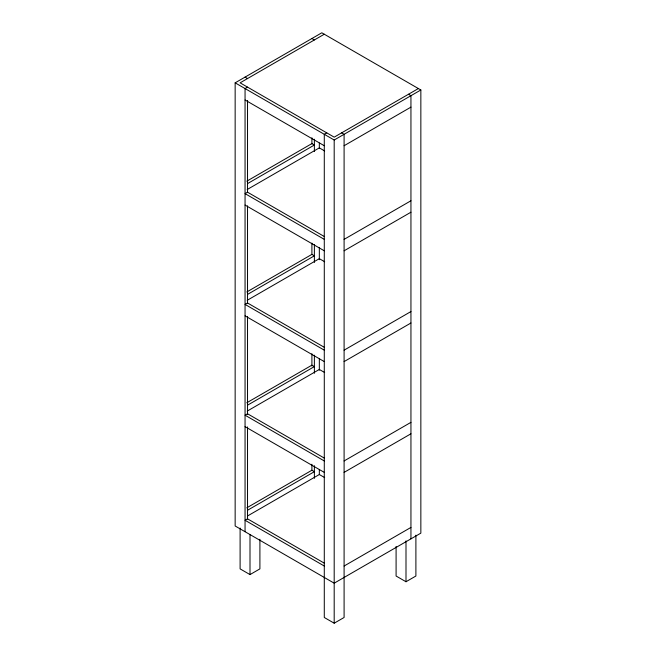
<?xml version="1.0" encoding="UTF-8"?>
<svg xmlns="http://www.w3.org/2000/svg" width="656" height="656" viewBox="0 0 656 656"><rect width="100%" height="100%" fill="white"/><g stroke="black" fill="none" stroke-linecap="round" stroke-linejoin="round"><path stroke-width="0.98" d="M235.151 82.836L321.809 32.8L420.849 89.979L420.849 533.139L334.191 583.176L235.151 525.989L235.151 82.836L334.191 140.015L420.849 89.979M324.285 34.227L240.104 82.836L334.191 137.153L418.372 88.552M247.525 87.125L245.057 88.552L245.057 531.713M326.762 132.865L324.285 134.3L324.285 617.485L334.191 623.2L344.097 617.485L344.097 134.3L341.62 132.865M246.812 181.171L311.903 143.59L314.38 145.017L247.525 183.614M247.173 189.535L319.333 147.879L324.663 150.954M344.097 145.73L410.943 107.133M246.812 291.961L311.903 254.38L314.38 255.807L247.525 294.405M344.097 239.366L410.943 200.769M247.173 300.325L319.333 258.669L324.663 261.744M344.097 250.805L410.943 212.208M246.812 402.751L311.903 365.171L314.38 366.597L247.525 405.195M344.097 350.156L410.943 311.559M247.173 411.115L319.333 369.459L324.663 372.534M344.097 361.595L410.943 322.998M246.812 507.818L311.903 470.237L314.38 471.672L247.525 510.27M247.525 515.985L319.333 474.526L324.663 477.601M344.097 460.947L410.943 422.349M344.097 472.386L410.943 433.788M240.104 528.031L240.104 568.875L250.002 574.599L259.907 568.875L259.907 539.265M344.097 566.021L410.943 527.424M396.093 546.415L396.093 576.025L405.998 581.741L415.896 576.025L415.896 535.181M311.903 38.515L314.38 39.95M408.475 94.267L410.943 95.702L410.943 538.855M245.057 77.113L247.525 78.548M245.057 99.991L324.285 145.73M324.121 236.414L247.525 192.192L245.057 193.627L324.285 239.366M245.057 205.057L324.285 250.805M324.121 347.204L247.525 302.982L245.057 304.409L324.285 350.156M245.057 315.848L324.285 361.595M324.121 457.995L247.525 413.772L245.057 415.199L324.285 460.947M245.057 426.638L324.285 472.386M324.121 563.061L247.525 518.847L245.057 520.274L324.285 566.021M405.998 540.897L405.998 581.741M334.191 140.015L334.191 623.2M319.333 143.065L319.333 148.182M319.333 247.41L319.333 259.694M319.333 358.922L319.333 370.181M319.333 469.417L319.333 474.526M314.38 139.22L314.38 151.503M314.38 244.639L314.38 262.482M314.38 355.175L314.38 373.272M314.38 465.711L314.38 478.339M311.903 137.793L311.903 143.935M311.903 243.114L311.903 254.471M311.903 353.748L311.903 366.023M311.903 464.276L311.903 470.418M250.002 534.771L250.002 574.599M247.525 100.425L247.525 192.536M247.525 205.845L247.525 303.072M247.525 316.381L247.525 414.633M247.525 426.908L247.525 519.019"/></g></svg>
